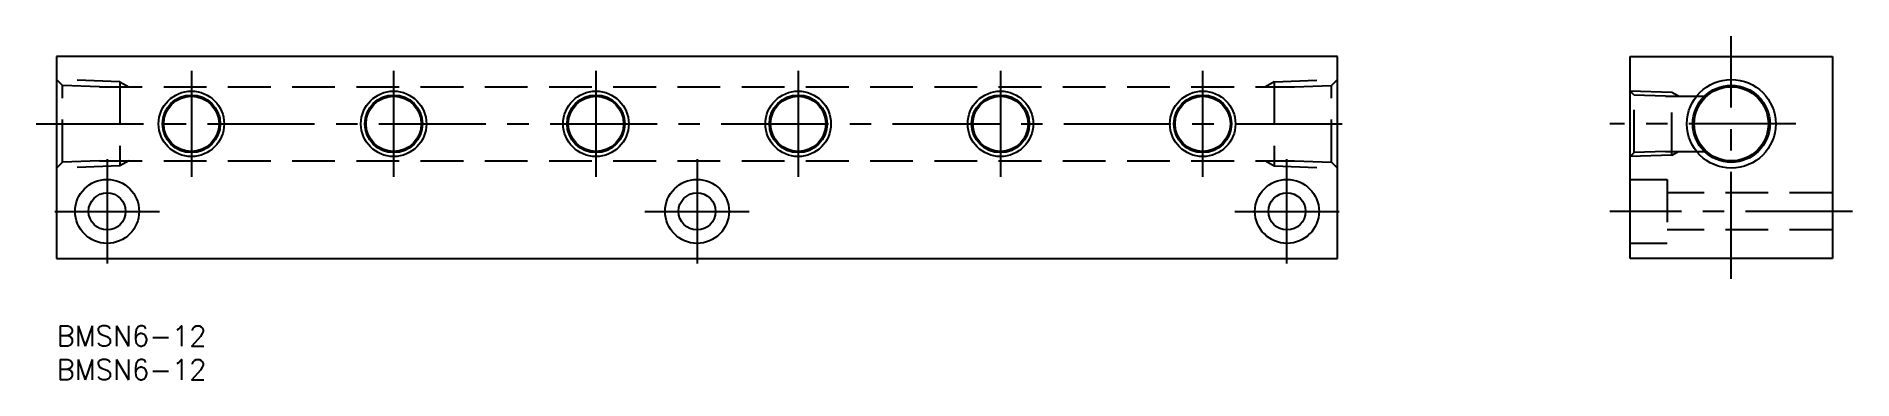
# Model space of a CAD drawing. Extents: x -3 to 266, y -8 to 43.
import ezdxf

# ---------------------------------------------------------------- set-up
doc = ezdxf.new("R2010")
doc.units = 0
doc.header["$LTSCALE"] = 0.5
doc.linetypes.add('CENTER', pattern=[50.8, 31.75, -6.35, 6.35, -6.35])
doc.linetypes.add('DASHED', pattern=[19.05, 12.7, -6.35])
for name, color, linetype in [('MSM_CENTER', 1, 'CENTER'), ('MSM_CONTINUOUS', 7, 'CONTINUOUS'), ('MSM_DASHED', 4, 'DASHED'), ('MSM_NARROW', 5, 'CONTINUOUS'), ('MSM_PART_NUMBER', 7, 'CONTINUOUS')]:
    doc.layers.add(name, color=color, linetype=linetype)
doc.styles.get("Standard").update_dxf_attribs({"font": 'txt.shx', "height": 3, "bigfont": 'bigfont.shx'})

# ---------------------------------------------------------------- blocks, each defined once
blk = doc.blocks.new('*U8')
at = {"layer": 'MSM_PART_NUMBER'}
blk.add_text('BMSN6-12', height=3, dxfattribs=at).set_placement((0, -3))
blk = doc.blocks.new('*U9')
at = {"layer": 'MSM_PART_NUMBER'}
blk.add_text('BMSN6-12', height=3, dxfattribs=at).set_placement((0, -8))

msp = doc.modelspace()

# ---------------------------------------------------------------- linework, layer by layer
at = {"layer": 'MSM_CENTER'}
for p, q in [((248.4, 7), (248.4, 43)), ((20, 37.86), (20, 22.14)), ((50, 37.86), (50, 22.14)), ((80, 37.86), (80, 22.14)), ((110, 37.86), (110, 22.14)), ((140, 37.86), (140, 22.14)), ((170, 22.14), (170, 37.86)), ((-3, 30), (193, 30)), ((257.98, 30), (230.4, 30)), ((7.5, 24.75), (7.5, 9.25)), ((95, 24.75), (95, 9.25)), ((182.5, 9.25), (182.5, 24.75)), ((-0.25, 17), (15.25, 17)), ((87.25, 17), (102.75, 17)), ((174.75, 17), (190.25, 17)), ((266.4, 17), (230.4, 17))]:
    msp.add_line(p, q, dxfattribs=at)
at = {"layer": 'MSM_CONTINUOUS'}
for p, q in [((190, 40), (0, 40)), ((0, 40), (0, 10)), ((190, 10), (190, 40)), ((233.4, 10), (233.4, 40)), ((233.4, 40), (263.4, 40)), ((263.4, 40), (263.4, 10)), ((0, 10), (190, 10)), ((263.4, 10), (233.4, 10))]:
    msp.add_line(p, q, dxfattribs=at)
for centre, radius in [((248.4, 30), 5.72), ((248.4, 30), 5.5), ((20, 30), 4.28), ((20, 30), 4.1), ((50, 30), 4.28), ((50, 30), 4.1), ((80, 30), 4.28), ((80, 30), 4.1), ((110, 30), 4.28), ((110, 30), 4.1), ((140, 30), 4.28), ((140, 30), 4.1), ((170, 30), 4.28), ((170, 30), 4.1), ((7.5, 17), 4.75), ((95, 17), 4.75), ((182.5, 17), 4.75), ((7.5, 17), 2.75), ((95, 17), 2.75), ((182.5, 17), 2.75)]:
    msp.add_circle(centre, radius, dxfattribs=at)
at = {"layer": 'MSM_DASHED'}
for p, q in [((9.4, 36.25), (0, 36.58)), ((0.89, 35.69), (0, 36.58)), ((0.89, 24.31), (0.89, 35.69)), ((6.37, 35.5), (0.89, 35.69)), ((6.37, 35.5), (183.63, 35.5)), ((9.4, 36.25), (9.4, 23.75)), ((9.4, 36.25), (10.7, 35.5)), ((180.6, 36.25), (179.3, 35.5)), ((180.6, 36.25), (190, 36.58)), ((180.6, 36.25), (180.6, 23.75)), ((183.63, 35.5), (189.11, 35.69)), ((189.11, 35.69), (190, 36.58)), ((189.11, 24.31), (189.11, 35.69)), ((239.6, 34.65), (233.4, 34.86)), ((234, 34.26), (233.4, 34.86)), ((238.64, 34.1), (234, 34.26)), ((234, 25.74), (234, 34.26)), ((238.64, 34.1), (244.74, 34.1)), ((240.55, 34.1), (239.6, 34.65)), ((239.6, 25.35), (239.6, 34.65)), ((0.89, 24.31), (0, 23.42)), ((6.37, 24.5), (0.89, 24.31)), ((6.37, 24.5), (183.63, 24.5)), ((10.7, 24.5), (9.4, 23.75)), ((179.3, 24.5), (180.6, 23.75)), ((183.63, 24.5), (189.11, 24.31)), ((189.11, 24.31), (190, 23.42)), ((234, 25.74), (233.4, 25.14)), ((239.6, 25.35), (233.4, 25.14)), ((238.64, 25.9), (234, 25.74)), ((238.64, 25.9), (244.74, 25.9)), ((239.6, 25.35), (240.55, 25.9)), ((9.4, 23.75), (0, 23.42)), ((180.6, 23.75), (190, 23.42)), ((233.4, 21.75), (238.9, 21.75)), ((238.9, 21.75), (238.9, 12.25)), ((263.4, 19.75), (238.9, 19.75)), ((263.4, 14.25), (238.9, 14.25)), ((238.9, 12.25), (233.4, 12.25))]:
    msp.add_line(p, q, dxfattribs=at)
at = {"layer": 'MSM_NARROW'}
for centre, radius in [((248.4, 30), 6.58), ((20, 30), 4.86), ((50, 30), 4.86), ((80, 30), 4.86), ((110, 30), 4.86), ((140, 30), 4.86), ((170, 30), 4.86)]:
    msp.add_circle(centre, radius, dxfattribs=at)

# ---------------------------------------------------------------- block references
at = {"layer": 'MSM_CONTINUOUS'}
for name in ['*U8', '*U9']:
    msp.add_blockref(name, (0, 0), dxfattribs=at)

doc.saveas('drawing.dxf')
